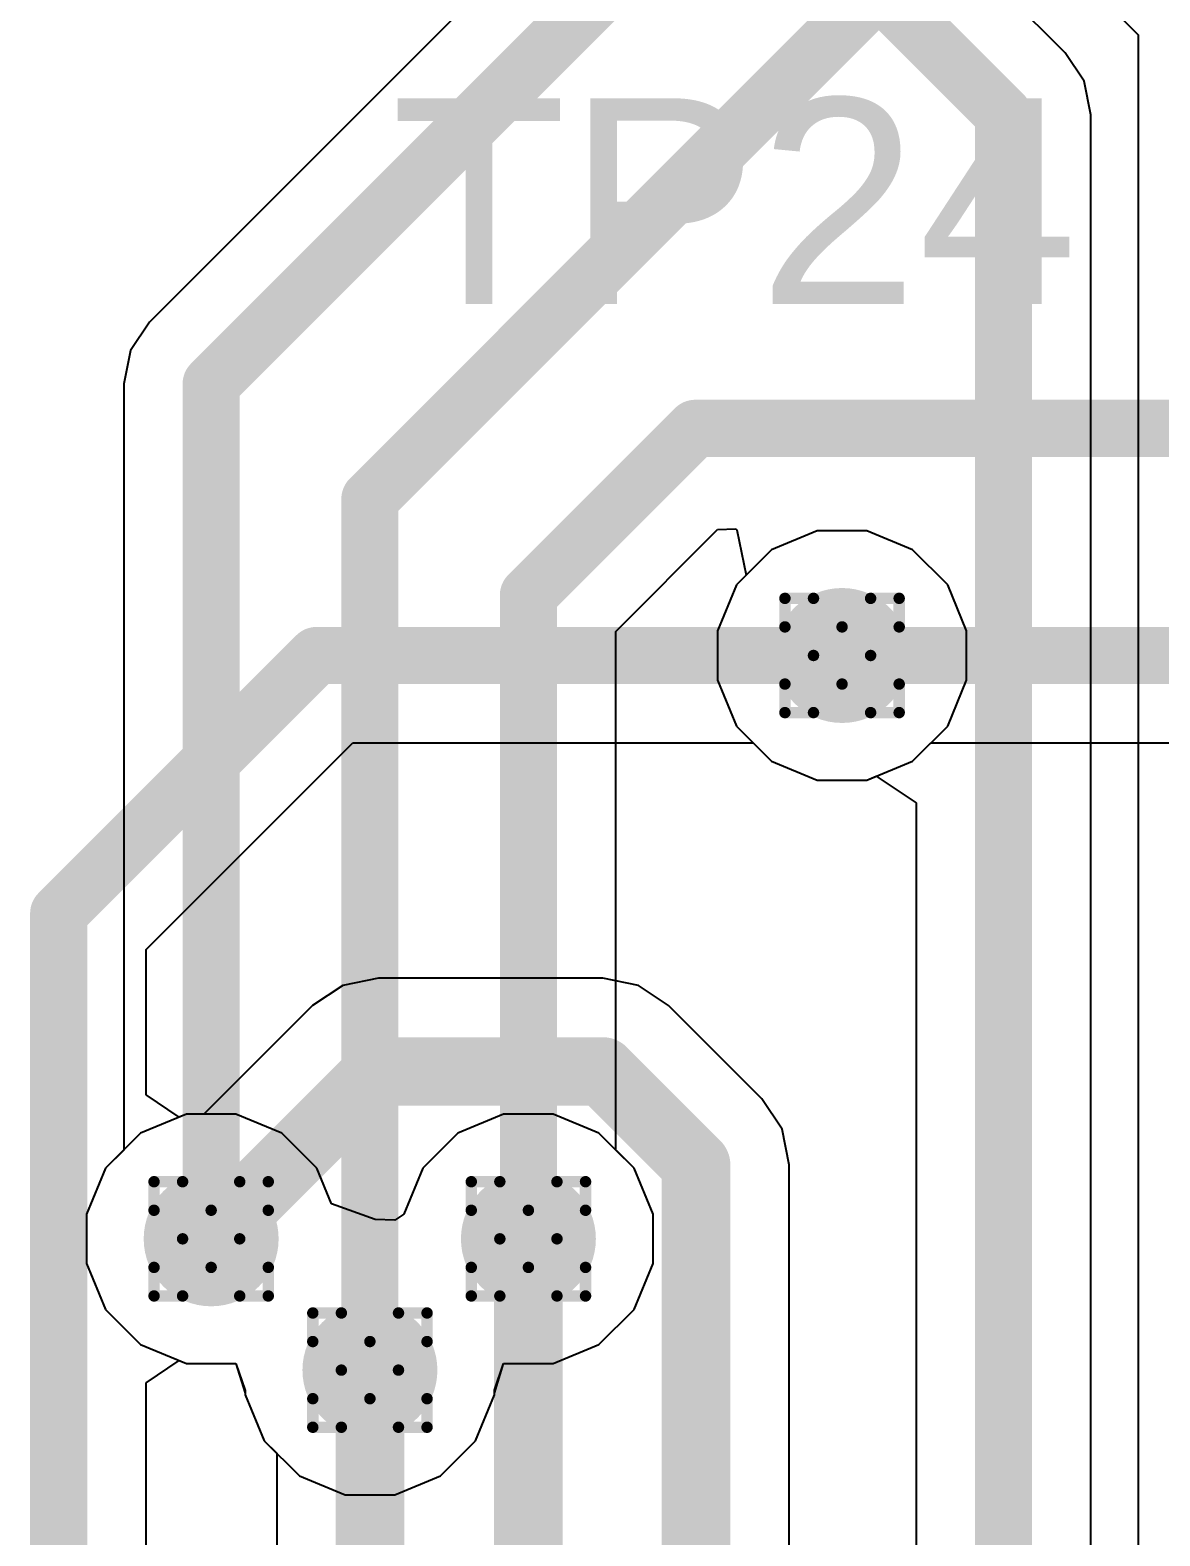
# Model space of a CAD drawing. Header units: inches. Extents: x -11 to 5379, y 0 to 5429.
# Drawn here: x 118.8 to 123.83, y 48.65 to 55.34 of the extents above; entities that cross this region are included whole.
import ezdxf

# ---------------------------------------------------------------- set-up
doc = ezdxf.new("R2010")
doc.units = ezdxf.units.IN
for name, color, linetype in [('Bottom Layer', 5, 'Continuous'), ('Drill Drawing', 1, 'Continuous'), ('GND', 16, 'Continuous'), ('PWR', 76, 'Continuous'), ('Top Layer', 1, 'Continuous'), ('Top Overlay', 2, 'Continuous'), ('Via Holes', 16, 'Continuous')]:
    doc.layers.add(name, color=color, linetype=linetype)
doc.styles.add('Arial', font='', dxfattribs={"height": 0.2})
doc.styles.get('Arial').set_extended_font_data('Arial')

msp = doc.modelspace()

# ---------------------------------------------------------------- hatches: boundary and pattern name
at = {"layer": 'Bottom Layer'}
h = msp.add_hatch(color=5, dxfattribs=at)
edge = h.paths.add_edge_path()
edge.add_arc((122.4138, 52.5638), 0.3, 0, 360)
h = msp.add_hatch(color=5, dxfattribs=at)
edge = h.paths.add_edge_path()
edge.add_arc((119.6086, 49.9701), 0.3, 0, 360)
h = msp.add_hatch(color=5, dxfattribs=at)
edge = h.paths.add_edge_path()
edge.add_arc((121.0192, 49.9701), 0.3, 0, 360)
h = msp.add_hatch(color=5, dxfattribs=at)
edge = h.paths.add_edge_path()
edge.add_arc((120.3145, 49.3864), 0.3, 0, 360)
at = {"layer": 'GND'}
h = msp.add_hatch(color=16, dxfattribs=at)
edge = h.paths.add_edge_path()
edge.add_arc((122.4138, 52.5638), 0.3, 0, 360)
h = msp.add_hatch(color=16, dxfattribs=at)
edge = h.paths.add_edge_path()
edge.add_arc((119.6086, 49.9701), 0.3, 0, 360)
h = msp.add_hatch(color=16, dxfattribs=at)
edge = h.paths.add_edge_path()
edge.add_arc((121.0192, 49.9701), 0.3, 0, 360)
h = msp.add_hatch(color=16, dxfattribs=at)
edge = h.paths.add_edge_path()
edge.add_arc((120.3145, 49.3864), 0.3, 0, 360)
at = {"layer": 'PWR'}
h = msp.add_hatch(color=76, dxfattribs=at)
edge = h.paths.add_edge_path()
edge.add_arc((122.4138, 52.5638), 0.3, 0, 360)
h = msp.add_hatch(color=76, dxfattribs=at)
edge = h.paths.add_edge_path()
edge.add_arc((119.6086, 49.9701), 0.3, 0, 360)
h = msp.add_hatch(color=76, dxfattribs=at)
edge = h.paths.add_edge_path()
edge.add_arc((121.0192, 49.9701), 0.3, 0, 360)
h = msp.add_hatch(color=76, dxfattribs=at)
edge = h.paths.add_edge_path()
edge.add_arc((120.3145, 49.3864), 0.3, 0, 360)
at = {"layer": 'Top Layer'}
h = msp.add_hatch(color=1, dxfattribs=at)
edge = h.paths.add_edge_path()
edge.add_arc((122.4138, 52.5638), 0.3, 0, 360)
h = msp.add_hatch(color=1, dxfattribs=at)
edge = h.paths.add_edge_path()
edge.add_arc((119.6086, 49.9701), 0.3, 0, 360)
h = msp.add_hatch(color=1, dxfattribs=at)
edge = h.paths.add_edge_path()
edge.add_arc((121.0192, 49.9701), 0.3, 0, 360)
h = msp.add_hatch(color=1, dxfattribs=at)
edge = h.paths.add_edge_path()
edge.add_arc((120.3145, 49.3864), 0.3, 0, 360)
at = {"layer": 'Via Holes'}
h = msp.add_hatch(color=7, dxfattribs=at)
edge = h.paths.add_edge_path()
edge.add_arc((122.4138, 52.5638), 0.15, 0, 360)
h = msp.add_hatch(color=7, dxfattribs=at)
edge = h.paths.add_edge_path()
edge.add_arc((119.6086, 49.9701), 0.15, 0, 360)
h = msp.add_hatch(color=7, dxfattribs=at)
edge = h.paths.add_edge_path()
edge.add_arc((121.0192, 49.9701), 0.15, 0, 360)
h = msp.add_hatch(color=7, dxfattribs=at)
edge = h.paths.add_edge_path()
edge.add_arc((120.3145, 49.3864), 0.15, 0, 360)

# ---------------------------------------------------------------- linework, layer by layer
at = {"layer": 'Bottom Layer'}
for p, q in [((119.6162, 59.4379), (123.7303, 55.3238)), ((123.4064, 55.2427), (119.445, 59.2041)), ((123.7303, 55.3238), (123.7303, 41.5909)), ((123.4906, 55.1167), (123.4064, 55.2427)), ((123.5202, 54.968), (123.4906, 55.1167)), ((123.5202, 34.8975), (123.5202, 54.968)), ((119.3191, 51.2564), (120.238, 52.1753)), ((120.238, 52.1753), (122.0188, 52.1753)), ((122.0188, 52.1753), (122.1, 52.0942)), ((122.1, 52.0942), (122.3036, 52.0098)), ((122.524, 52.0098), (122.5654, 52.027)), ((122.5654, 52.027), (122.7432, 51.9082)), ((122.3036, 52.0098), (122.524, 52.0098)), ((122.7432, 51.9082), (122.7432, 34.7366)), ((119.3191, 50.6098), (119.3191, 51.2564)), ((120.1941, 51.0971), (120.0597, 51.0072)), ((120.3527, 51.1286), (120.1941, 51.0971)), ((121.3494, 51.1286), (120.3527, 51.1286)), ((121.508, 51.0971), (121.3494, 51.1286)), ((121.6424, 51.0072), (121.508, 51.0971)), ((120.0597, 51.0072), (119.5766, 50.5241)), ((122.0577, 50.5919), (121.6424, 51.0072)), ((119.4669, 50.5111), (119.3191, 50.6098)), ((122.1475, 50.4575), (122.0577, 50.5919)), ((119.4984, 50.5241), (119.4669, 50.5111)), ((119.5766, 50.5241), (119.4984, 50.5241)), ((122.1791, 50.2989), (122.1475, 50.4575)), ((122.1791, 34.4082), (122.1791, 50.2989)), ((119.3191, 49.3304), (119.4669, 49.4292)), ((119.4669, 49.4292), (119.4984, 49.4161)), ((119.4984, 49.4161), (119.7188, 49.4161)), ((119.7188, 49.4161), (119.7605, 49.2838)), ((119.3191, 30.0059), (119.3191, 49.3304)), ((119.7605, 49.2838), (119.7605, 49.2762)), ((119.7605, 49.2762), (119.8449, 49.0725)), ((119.8449, 49.0725), (119.9001, 49.0172)), ((119.9001, 49.0172), (119.9001, 33.5265))]:
    msp.add_line(p, q, dxfattribs=at)
for points in [[(119.0499, 59.0498, 0.254, 0.254, 0), (123.1317, 54.968, 0.254, 0.254, 0)], [(123.1317, 34.7366, 0.254, 0.254, 0), (123.1317, 54.968, 0.254, 0.254, 0)], [(118.9306, 51.4173, 0.254, 0.254, 0), (120.0771, 52.5638, 0.254, 0.254, 0)], [(120.0771, 52.5638, 0.254, 0.254, 0), (122.4138, 52.5638, 0.254, 0.254, 0)], [(118.9306, 29.845, 0.254, 0.254, 0), (118.9306, 51.4173, 0.254, 0.254, 0)], [(119.6086, 49.9701, 0.3048, 0.3048, 0), (120.3527, 50.7142, 0.3048, 0.3048, 0)], [(120.3527, 50.7142, 0.3048, 0.3048, 0), (121.3494, 50.7142, 0.3048, 0.3048, 0)], [(121.3494, 50.7142, 0.3048, 0.3048, 0), (121.7647, 50.2989, 0.3048, 0.3048, 0)], [(121.7647, 34.2365, 0.3048, 0.3048, 0), (121.7647, 50.2989, 0.3048, 0.3048, 0)], [(121.0192, 33.9312, 0.3048, 0.3048, 0), (121.0192, 49.9701, 0.3048, 0.3048, 0)], [(120.3145, 33.5265, 0.3048, 0.3048, 0), (120.3145, 49.3864, 0.3048, 0.3048, 0)]]:
    msp.add_lwpolyline(points, format="xyseb", dxfattribs=at)
for points in [[(123.0682, 54.968, 0.127, 0.127, 1), (123.1952, 54.968, 0.127, 0.127, 1)], [(123.0682, 54.968, 0.127, 0.127, 1), (123.1952, 54.968, 0.127, 0.127, 1)], [(120.0136, 52.5638, 0.127, 0.127, 1), (120.1406, 52.5638, 0.127, 0.127, 1)], [(120.0136, 52.5638, 0.127, 0.127, 1), (120.1406, 52.5638, 0.127, 0.127, 1)], [(122.3503, 52.5638, 0.127, 0.127, 1), (122.4773, 52.5638, 0.127, 0.127, 1)], [(118.8671, 51.4173, 0.127, 0.127, 1), (118.9941, 51.4173, 0.127, 0.127, 1)], [(118.8671, 51.4173, 0.127, 0.127, 1), (118.9941, 51.4173, 0.127, 0.127, 1)], [(120.2765, 50.7142, 0.1524, 0.1524, 1), (120.4289, 50.7142, 0.1524, 0.1524, 1)], [(120.2765, 50.7142, 0.1524, 0.1524, 1), (120.4289, 50.7142, 0.1524, 0.1524, 1)], [(121.2732, 50.7142, 0.1524, 0.1524, 1), (121.4256, 50.7142, 0.1524, 0.1524, 1)], [(121.2732, 50.7142, 0.1524, 0.1524, 1), (121.4256, 50.7142, 0.1524, 0.1524, 1)], [(121.6885, 50.2989, 0.1524, 0.1524, 1), (121.8409, 50.2989, 0.1524, 0.1524, 1)], [(121.6885, 50.2989, 0.1524, 0.1524, 1), (121.8409, 50.2989, 0.1524, 0.1524, 1)], [(119.5324, 49.9701, 0.1524, 0.1524, 1), (119.6848, 49.9701, 0.1524, 0.1524, 1)], [(120.943, 49.9701, 0.1524, 0.1524, 1), (121.0954, 49.9701, 0.1524, 0.1524, 1)], [(120.2383, 49.3864, 0.1524, 0.1524, 1), (120.3907, 49.3864, 0.1524, 0.1524, 1)]]:
    msp.add_lwpolyline(points, format="xyseb", close=True, dxfattribs=at)
at = {"layer": 'Drill Drawing'}
for points in [[(122.1598, 52.6908, 0.0508, 0.0508, 0), (122.1598, 52.8178, 0.0508, 0.0508, 0)], [(122.1598, 52.8178, 0.0508, 0.0508, 0), (122.2868, 52.8178, 0.0508, 0.0508, 0)], [(122.2868, 52.8178, 0.0508, 0.0508, 0), (122.4138, 52.6908, 0.0508, 0.0508, 0)], [(122.4138, 52.6908, 0.0508, 0.0508, 0), (122.5408, 52.8178, 0.0508, 0.0508, 0)], [(122.5408, 52.8178, 0.0508, 0.0508, 0), (122.6678, 52.8178, 0.0508, 0.0508, 0)], [(122.6678, 52.6908, 0.0508, 0.0508, 0), (122.6678, 52.8178, 0.0508, 0.0508, 0)], [(122.1598, 52.6908, 0.0508, 0.0508, 0), (122.2868, 52.5638, 0.0508, 0.0508, 0)], [(122.5408, 52.5638, 0.0508, 0.0508, 0), (122.6678, 52.6908, 0.0508, 0.0508, 0)], [(122.1598, 52.4368, 0.0508, 0.0508, 0), (122.2868, 52.5638, 0.0508, 0.0508, 0)], [(122.5408, 52.5638, 0.0508, 0.0508, 0), (122.6678, 52.4368, 0.0508, 0.0508, 0)], [(122.1598, 52.3098, 0.0508, 0.0508, 0), (122.1598, 52.4368, 0.0508, 0.0508, 0)], [(122.2868, 52.3098, 0.0508, 0.0508, 0), (122.4138, 52.4368, 0.0508, 0.0508, 0)], [(122.4138, 52.4368, 0.0508, 0.0508, 0), (122.5408, 52.3098, 0.0508, 0.0508, 0)], [(122.6678, 52.3098, 0.0508, 0.0508, 0), (122.6678, 52.4368, 0.0508, 0.0508, 0)], [(122.1598, 52.3098, 0.0508, 0.0508, 0), (122.2868, 52.3098, 0.0508, 0.0508, 0)], [(122.5408, 52.3098, 0.0508, 0.0508, 0), (122.6678, 52.3098, 0.0508, 0.0508, 0)], [(119.3546, 50.0971, 0.0508, 0.0508, 0), (119.3546, 50.2241, 0.0508, 0.0508, 0)], [(119.3546, 50.2241, 0.0508, 0.0508, 0), (119.4816, 50.2241, 0.0508, 0.0508, 0)], [(119.4816, 50.2241, 0.0508, 0.0508, 0), (119.6086, 50.0971, 0.0508, 0.0508, 0)], [(119.6086, 50.0971, 0.0508, 0.0508, 0), (119.7356, 50.2241, 0.0508, 0.0508, 0)], [(119.7356, 50.2241, 0.0508, 0.0508, 0), (119.8626, 50.2241, 0.0508, 0.0508, 0)], [(119.8626, 50.0971, 0.0508, 0.0508, 0), (119.8626, 50.2241, 0.0508, 0.0508, 0)], [(120.7652, 50.0971, 0.0508, 0.0508, 0), (120.7652, 50.2241, 0.0508, 0.0508, 0)], [(120.7652, 50.2241, 0.0508, 0.0508, 0), (120.8922, 50.2241, 0.0508, 0.0508, 0)], [(120.8922, 50.2241, 0.0508, 0.0508, 0), (121.0192, 50.0971, 0.0508, 0.0508, 0)], [(121.0192, 50.0971, 0.0508, 0.0508, 0), (121.1462, 50.2241, 0.0508, 0.0508, 0)], [(121.1462, 50.2241, 0.0508, 0.0508, 0), (121.2732, 50.2241, 0.0508, 0.0508, 0)], [(121.2732, 50.0971, 0.0508, 0.0508, 0), (121.2732, 50.2241, 0.0508, 0.0508, 0)], [(119.3546, 50.0971, 0.0508, 0.0508, 0), (119.4816, 49.9701, 0.0508, 0.0508, 0)], [(119.7356, 49.9701, 0.0508, 0.0508, 0), (119.8626, 50.0971, 0.0508, 0.0508, 0)], [(120.7652, 50.0971, 0.0508, 0.0508, 0), (120.8922, 49.9701, 0.0508, 0.0508, 0)], [(121.1462, 49.9701, 0.0508, 0.0508, 0), (121.2732, 50.0971, 0.0508, 0.0508, 0)], [(119.3546, 49.8431, 0.0508, 0.0508, 0), (119.4816, 49.9701, 0.0508, 0.0508, 0)], [(119.7356, 49.9701, 0.0508, 0.0508, 0), (119.8626, 49.8431, 0.0508, 0.0508, 0)], [(120.7652, 49.8431, 0.0508, 0.0508, 0), (120.8922, 49.9701, 0.0508, 0.0508, 0)], [(121.1462, 49.9701, 0.0508, 0.0508, 0), (121.2732, 49.8431, 0.0508, 0.0508, 0)], [(119.3546, 49.7161, 0.0508, 0.0508, 0), (119.3546, 49.8431, 0.0508, 0.0508, 0)], [(119.4816, 49.7161, 0.0508, 0.0508, 0), (119.6086, 49.8431, 0.0508, 0.0508, 0)], [(119.6086, 49.8431, 0.0508, 0.0508, 0), (119.7356, 49.7161, 0.0508, 0.0508, 0)], [(119.8626, 49.7161, 0.0508, 0.0508, 0), (119.8626, 49.8431, 0.0508, 0.0508, 0)], [(120.7652, 49.7161, 0.0508, 0.0508, 0), (120.7652, 49.8431, 0.0508, 0.0508, 0)], [(120.8922, 49.7161, 0.0508, 0.0508, 0), (121.0192, 49.8431, 0.0508, 0.0508, 0)], [(121.0192, 49.8431, 0.0508, 0.0508, 0), (121.1462, 49.7161, 0.0508, 0.0508, 0)], [(121.2732, 49.7161, 0.0508, 0.0508, 0), (121.2732, 49.8431, 0.0508, 0.0508, 0)], [(119.3546, 49.7161, 0.0508, 0.0508, 0), (119.4816, 49.7161, 0.0508, 0.0508, 0)], [(119.7356, 49.7161, 0.0508, 0.0508, 0), (119.8626, 49.7161, 0.0508, 0.0508, 0)], [(120.7652, 49.7161, 0.0508, 0.0508, 0), (120.8922, 49.7161, 0.0508, 0.0508, 0)], [(121.1462, 49.7161, 0.0508, 0.0508, 0), (121.2732, 49.7161, 0.0508, 0.0508, 0)], [(120.0605, 49.5134, 0.0508, 0.0508, 0), (120.0605, 49.6404, 0.0508, 0.0508, 0)], [(120.0605, 49.6404, 0.0508, 0.0508, 0), (120.1875, 49.6404, 0.0508, 0.0508, 0)], [(120.1875, 49.6404, 0.0508, 0.0508, 0), (120.3145, 49.5134, 0.0508, 0.0508, 0)], [(120.3145, 49.5134, 0.0508, 0.0508, 0), (120.4415, 49.6404, 0.0508, 0.0508, 0)], [(120.4415, 49.6404, 0.0508, 0.0508, 0), (120.5685, 49.6404, 0.0508, 0.0508, 0)], [(120.5685, 49.5134, 0.0508, 0.0508, 0), (120.5685, 49.6404, 0.0508, 0.0508, 0)], [(120.0605, 49.5134, 0.0508, 0.0508, 0), (120.1875, 49.3864, 0.0508, 0.0508, 0)], [(120.4415, 49.3864, 0.0508, 0.0508, 0), (120.5685, 49.5134, 0.0508, 0.0508, 0)], [(120.0605, 49.2594, 0.0508, 0.0508, 0), (120.1875, 49.3864, 0.0508, 0.0508, 0)], [(120.4415, 49.3864, 0.0508, 0.0508, 0), (120.5685, 49.2594, 0.0508, 0.0508, 0)], [(120.0605, 49.1324, 0.0508, 0.0508, 0), (120.0605, 49.2594, 0.0508, 0.0508, 0)], [(120.1875, 49.1324, 0.0508, 0.0508, 0), (120.3145, 49.2594, 0.0508, 0.0508, 0)], [(120.3145, 49.2594, 0.0508, 0.0508, 0), (120.4415, 49.1324, 0.0508, 0.0508, 0)], [(120.5685, 49.1324, 0.0508, 0.0508, 0), (120.5685, 49.2594, 0.0508, 0.0508, 0)], [(120.0605, 49.1324, 0.0508, 0.0508, 0), (120.1875, 49.1324, 0.0508, 0.0508, 0)], [(120.4415, 49.1324, 0.0508, 0.0508, 0), (120.5685, 49.1324, 0.0508, 0.0508, 0)]]:
    msp.add_lwpolyline(points, format="xyseb", dxfattribs=at)
for points in [[(122.1471, 52.8178, 0.0254, 0.0254, 1), (122.1725, 52.8178, 0.0254, 0.0254, 1)], [(122.1471, 52.8178, 0.0254, 0.0254, 1), (122.1725, 52.8178, 0.0254, 0.0254, 1)], [(122.2741, 52.8178, 0.0254, 0.0254, 1), (122.2995, 52.8178, 0.0254, 0.0254, 1)], [(122.2741, 52.8178, 0.0254, 0.0254, 1), (122.2995, 52.8178, 0.0254, 0.0254, 1)], [(122.5281, 52.8178, 0.0254, 0.0254, 1), (122.5535, 52.8178, 0.0254, 0.0254, 1)], [(122.5281, 52.8178, 0.0254, 0.0254, 1), (122.5535, 52.8178, 0.0254, 0.0254, 1)], [(122.6551, 52.8178, 0.0254, 0.0254, 1), (122.6805, 52.8178, 0.0254, 0.0254, 1)], [(122.6551, 52.8178, 0.0254, 0.0254, 1), (122.6805, 52.8178, 0.0254, 0.0254, 1)], [(122.1471, 52.6908, 0.0254, 0.0254, 1), (122.1725, 52.6908, 0.0254, 0.0254, 1)], [(122.1471, 52.6908, 0.0254, 0.0254, 1), (122.1725, 52.6908, 0.0254, 0.0254, 1)], [(122.4011, 52.6908, 0.0254, 0.0254, 1), (122.4265, 52.6908, 0.0254, 0.0254, 1)], [(122.4011, 52.6908, 0.0254, 0.0254, 1), (122.4265, 52.6908, 0.0254, 0.0254, 1)], [(122.6551, 52.6908, 0.0254, 0.0254, 1), (122.6805, 52.6908, 0.0254, 0.0254, 1)], [(122.6551, 52.6908, 0.0254, 0.0254, 1), (122.6805, 52.6908, 0.0254, 0.0254, 1)], [(122.2741, 52.5638, 0.0254, 0.0254, 1), (122.2995, 52.5638, 0.0254, 0.0254, 1)], [(122.2741, 52.5638, 0.0254, 0.0254, 1), (122.2995, 52.5638, 0.0254, 0.0254, 1)], [(122.5281, 52.5638, 0.0254, 0.0254, 1), (122.5535, 52.5638, 0.0254, 0.0254, 1)], [(122.5281, 52.5638, 0.0254, 0.0254, 1), (122.5535, 52.5638, 0.0254, 0.0254, 1)], [(122.1471, 52.4368, 0.0254, 0.0254, 1), (122.1725, 52.4368, 0.0254, 0.0254, 1)], [(122.1471, 52.4368, 0.0254, 0.0254, 1), (122.1725, 52.4368, 0.0254, 0.0254, 1)], [(122.4011, 52.4368, 0.0254, 0.0254, 1), (122.4265, 52.4368, 0.0254, 0.0254, 1)], [(122.4011, 52.4368, 0.0254, 0.0254, 1), (122.4265, 52.4368, 0.0254, 0.0254, 1)], [(122.6551, 52.4368, 0.0254, 0.0254, 1), (122.6805, 52.4368, 0.0254, 0.0254, 1)], [(122.6551, 52.4368, 0.0254, 0.0254, 1), (122.6805, 52.4368, 0.0254, 0.0254, 1)], [(122.1471, 52.3098, 0.0254, 0.0254, 1), (122.1725, 52.3098, 0.0254, 0.0254, 1)], [(122.1471, 52.3098, 0.0254, 0.0254, 1), (122.1725, 52.3098, 0.0254, 0.0254, 1)], [(122.2741, 52.3098, 0.0254, 0.0254, 1), (122.2995, 52.3098, 0.0254, 0.0254, 1)], [(122.2741, 52.3098, 0.0254, 0.0254, 1), (122.2995, 52.3098, 0.0254, 0.0254, 1)], [(122.5281, 52.3098, 0.0254, 0.0254, 1), (122.5535, 52.3098, 0.0254, 0.0254, 1)], [(122.5281, 52.3098, 0.0254, 0.0254, 1), (122.5535, 52.3098, 0.0254, 0.0254, 1)], [(122.6551, 52.3098, 0.0254, 0.0254, 1), (122.6805, 52.3098, 0.0254, 0.0254, 1)], [(122.6551, 52.3098, 0.0254, 0.0254, 1), (122.6805, 52.3098, 0.0254, 0.0254, 1)], [(119.3419, 50.2241, 0.0254, 0.0254, 1), (119.3673, 50.2241, 0.0254, 0.0254, 1)], [(119.3419, 50.2241, 0.0254, 0.0254, 1), (119.3673, 50.2241, 0.0254, 0.0254, 1)], [(119.4689, 50.2241, 0.0254, 0.0254, 1), (119.4943, 50.2241, 0.0254, 0.0254, 1)], [(119.4689, 50.2241, 0.0254, 0.0254, 1), (119.4943, 50.2241, 0.0254, 0.0254, 1)], [(119.7229, 50.2241, 0.0254, 0.0254, 1), (119.7483, 50.2241, 0.0254, 0.0254, 1)], [(119.7229, 50.2241, 0.0254, 0.0254, 1), (119.7483, 50.2241, 0.0254, 0.0254, 1)], [(119.8499, 50.2241, 0.0254, 0.0254, 1), (119.8753, 50.2241, 0.0254, 0.0254, 1)], [(119.8499, 50.2241, 0.0254, 0.0254, 1), (119.8753, 50.2241, 0.0254, 0.0254, 1)], [(120.7525, 50.2241, 0.0254, 0.0254, 1), (120.7779, 50.2241, 0.0254, 0.0254, 1)], [(120.7525, 50.2241, 0.0254, 0.0254, 1), (120.7779, 50.2241, 0.0254, 0.0254, 1)], [(120.8795, 50.2241, 0.0254, 0.0254, 1), (120.9049, 50.2241, 0.0254, 0.0254, 1)], [(120.8795, 50.2241, 0.0254, 0.0254, 1), (120.9049, 50.2241, 0.0254, 0.0254, 1)], [(121.1335, 50.2241, 0.0254, 0.0254, 1), (121.1589, 50.2241, 0.0254, 0.0254, 1)], [(121.1335, 50.2241, 0.0254, 0.0254, 1), (121.1589, 50.2241, 0.0254, 0.0254, 1)], [(121.2605, 50.2241, 0.0254, 0.0254, 1), (121.2859, 50.2241, 0.0254, 0.0254, 1)], [(121.2605, 50.2241, 0.0254, 0.0254, 1), (121.2859, 50.2241, 0.0254, 0.0254, 1)], [(119.3419, 50.0971, 0.0254, 0.0254, 1), (119.3673, 50.0971, 0.0254, 0.0254, 1)], [(119.3419, 50.0971, 0.0254, 0.0254, 1), (119.3673, 50.0971, 0.0254, 0.0254, 1)], [(119.5959, 50.0971, 0.0254, 0.0254, 1), (119.6213, 50.0971, 0.0254, 0.0254, 1)], [(119.5959, 50.0971, 0.0254, 0.0254, 1), (119.6213, 50.0971, 0.0254, 0.0254, 1)], [(119.8499, 50.0971, 0.0254, 0.0254, 1), (119.8753, 50.0971, 0.0254, 0.0254, 1)], [(119.8499, 50.0971, 0.0254, 0.0254, 1), (119.8753, 50.0971, 0.0254, 0.0254, 1)], [(120.7525, 50.0971, 0.0254, 0.0254, 1), (120.7779, 50.0971, 0.0254, 0.0254, 1)], [(120.7525, 50.0971, 0.0254, 0.0254, 1), (120.7779, 50.0971, 0.0254, 0.0254, 1)], [(121.0065, 50.0971, 0.0254, 0.0254, 1), (121.0319, 50.0971, 0.0254, 0.0254, 1)], [(121.0065, 50.0971, 0.0254, 0.0254, 1), (121.0319, 50.0971, 0.0254, 0.0254, 1)], [(121.2605, 50.0971, 0.0254, 0.0254, 1), (121.2859, 50.0971, 0.0254, 0.0254, 1)], [(121.2605, 50.0971, 0.0254, 0.0254, 1), (121.2859, 50.0971, 0.0254, 0.0254, 1)], [(119.4689, 49.9701, 0.0254, 0.0254, 1), (119.4943, 49.9701, 0.0254, 0.0254, 1)], [(119.4689, 49.9701, 0.0254, 0.0254, 1), (119.4943, 49.9701, 0.0254, 0.0254, 1)], [(119.7229, 49.9701, 0.0254, 0.0254, 1), (119.7483, 49.9701, 0.0254, 0.0254, 1)], [(119.7229, 49.9701, 0.0254, 0.0254, 1), (119.7483, 49.9701, 0.0254, 0.0254, 1)], [(120.8795, 49.9701, 0.0254, 0.0254, 1), (120.9049, 49.9701, 0.0254, 0.0254, 1)], [(120.8795, 49.9701, 0.0254, 0.0254, 1), (120.9049, 49.9701, 0.0254, 0.0254, 1)], [(121.1335, 49.9701, 0.0254, 0.0254, 1), (121.1589, 49.9701, 0.0254, 0.0254, 1)], [(121.1335, 49.9701, 0.0254, 0.0254, 1), (121.1589, 49.9701, 0.0254, 0.0254, 1)], [(119.3419, 49.8431, 0.0254, 0.0254, 1), (119.3673, 49.8431, 0.0254, 0.0254, 1)], [(119.3419, 49.8431, 0.0254, 0.0254, 1), (119.3673, 49.8431, 0.0254, 0.0254, 1)], [(119.5959, 49.8431, 0.0254, 0.0254, 1), (119.6213, 49.8431, 0.0254, 0.0254, 1)], [(119.5959, 49.8431, 0.0254, 0.0254, 1), (119.6213, 49.8431, 0.0254, 0.0254, 1)], [(119.8499, 49.8431, 0.0254, 0.0254, 1), (119.8753, 49.8431, 0.0254, 0.0254, 1)], [(119.8499, 49.8431, 0.0254, 0.0254, 1), (119.8753, 49.8431, 0.0254, 0.0254, 1)], [(120.7525, 49.8431, 0.0254, 0.0254, 1), (120.7779, 49.8431, 0.0254, 0.0254, 1)], [(120.7525, 49.8431, 0.0254, 0.0254, 1), (120.7779, 49.8431, 0.0254, 0.0254, 1)], [(121.0065, 49.8431, 0.0254, 0.0254, 1), (121.0319, 49.8431, 0.0254, 0.0254, 1)], [(121.0065, 49.8431, 0.0254, 0.0254, 1), (121.0319, 49.8431, 0.0254, 0.0254, 1)], [(121.2605, 49.8431, 0.0254, 0.0254, 1), (121.2859, 49.8431, 0.0254, 0.0254, 1)], [(121.2605, 49.8431, 0.0254, 0.0254, 1), (121.2859, 49.8431, 0.0254, 0.0254, 1)], [(119.3419, 49.7161, 0.0254, 0.0254, 1), (119.3673, 49.7161, 0.0254, 0.0254, 1)], [(119.3419, 49.7161, 0.0254, 0.0254, 1), (119.3673, 49.7161, 0.0254, 0.0254, 1)], [(119.4689, 49.7161, 0.0254, 0.0254, 1), (119.4943, 49.7161, 0.0254, 0.0254, 1)], [(119.4689, 49.7161, 0.0254, 0.0254, 1), (119.4943, 49.7161, 0.0254, 0.0254, 1)], [(119.7229, 49.7161, 0.0254, 0.0254, 1), (119.7483, 49.7161, 0.0254, 0.0254, 1)], [(119.7229, 49.7161, 0.0254, 0.0254, 1), (119.7483, 49.7161, 0.0254, 0.0254, 1)], [(119.8499, 49.7161, 0.0254, 0.0254, 1), (119.8753, 49.7161, 0.0254, 0.0254, 1)], [(119.8499, 49.7161, 0.0254, 0.0254, 1), (119.8753, 49.7161, 0.0254, 0.0254, 1)], [(120.7525, 49.7161, 0.0254, 0.0254, 1), (120.7779, 49.7161, 0.0254, 0.0254, 1)], [(120.7525, 49.7161, 0.0254, 0.0254, 1), (120.7779, 49.7161, 0.0254, 0.0254, 1)], [(120.8795, 49.7161, 0.0254, 0.0254, 1), (120.9049, 49.7161, 0.0254, 0.0254, 1)], [(120.8795, 49.7161, 0.0254, 0.0254, 1), (120.9049, 49.7161, 0.0254, 0.0254, 1)], [(121.1335, 49.7161, 0.0254, 0.0254, 1), (121.1589, 49.7161, 0.0254, 0.0254, 1)], [(121.1335, 49.7161, 0.0254, 0.0254, 1), (121.1589, 49.7161, 0.0254, 0.0254, 1)], [(121.2605, 49.7161, 0.0254, 0.0254, 1), (121.2859, 49.7161, 0.0254, 0.0254, 1)], [(121.2605, 49.7161, 0.0254, 0.0254, 1), (121.2859, 49.7161, 0.0254, 0.0254, 1)], [(120.0478, 49.6404, 0.0254, 0.0254, 1), (120.0732, 49.6404, 0.0254, 0.0254, 1)], [(120.0478, 49.6404, 0.0254, 0.0254, 1), (120.0732, 49.6404, 0.0254, 0.0254, 1)], [(120.1748, 49.6404, 0.0254, 0.0254, 1), (120.2002, 49.6404, 0.0254, 0.0254, 1)], [(120.1748, 49.6404, 0.0254, 0.0254, 1), (120.2002, 49.6404, 0.0254, 0.0254, 1)], [(120.4288, 49.6404, 0.0254, 0.0254, 1), (120.4542, 49.6404, 0.0254, 0.0254, 1)], [(120.4288, 49.6404, 0.0254, 0.0254, 1), (120.4542, 49.6404, 0.0254, 0.0254, 1)], [(120.5558, 49.6404, 0.0254, 0.0254, 1), (120.5812, 49.6404, 0.0254, 0.0254, 1)], [(120.5558, 49.6404, 0.0254, 0.0254, 1), (120.5812, 49.6404, 0.0254, 0.0254, 1)], [(120.0478, 49.5134, 0.0254, 0.0254, 1), (120.0732, 49.5134, 0.0254, 0.0254, 1)], [(120.0478, 49.5134, 0.0254, 0.0254, 1), (120.0732, 49.5134, 0.0254, 0.0254, 1)], [(120.3018, 49.5134, 0.0254, 0.0254, 1), (120.3272, 49.5134, 0.0254, 0.0254, 1)], [(120.3018, 49.5134, 0.0254, 0.0254, 1), (120.3272, 49.5134, 0.0254, 0.0254, 1)], [(120.5558, 49.5134, 0.0254, 0.0254, 1), (120.5812, 49.5134, 0.0254, 0.0254, 1)], [(120.5558, 49.5134, 0.0254, 0.0254, 1), (120.5812, 49.5134, 0.0254, 0.0254, 1)], [(120.1748, 49.3864, 0.0254, 0.0254, 1), (120.2002, 49.3864, 0.0254, 0.0254, 1)], [(120.1748, 49.3864, 0.0254, 0.0254, 1), (120.2002, 49.3864, 0.0254, 0.0254, 1)], [(120.4288, 49.3864, 0.0254, 0.0254, 1), (120.4542, 49.3864, 0.0254, 0.0254, 1)], [(120.4288, 49.3864, 0.0254, 0.0254, 1), (120.4542, 49.3864, 0.0254, 0.0254, 1)], [(120.0478, 49.2594, 0.0254, 0.0254, 1), (120.0732, 49.2594, 0.0254, 0.0254, 1)], [(120.0478, 49.2594, 0.0254, 0.0254, 1), (120.0732, 49.2594, 0.0254, 0.0254, 1)], [(120.3018, 49.2594, 0.0254, 0.0254, 1), (120.3272, 49.2594, 0.0254, 0.0254, 1)], [(120.3018, 49.2594, 0.0254, 0.0254, 1), (120.3272, 49.2594, 0.0254, 0.0254, 1)], [(120.5558, 49.2594, 0.0254, 0.0254, 1), (120.5812, 49.2594, 0.0254, 0.0254, 1)], [(120.5558, 49.2594, 0.0254, 0.0254, 1), (120.5812, 49.2594, 0.0254, 0.0254, 1)], [(120.0478, 49.1324, 0.0254, 0.0254, 1), (120.0732, 49.1324, 0.0254, 0.0254, 1)], [(120.0478, 49.1324, 0.0254, 0.0254, 1), (120.0732, 49.1324, 0.0254, 0.0254, 1)], [(120.1748, 49.1324, 0.0254, 0.0254, 1), (120.2002, 49.1324, 0.0254, 0.0254, 1)], [(120.1748, 49.1324, 0.0254, 0.0254, 1), (120.2002, 49.1324, 0.0254, 0.0254, 1)], [(120.4288, 49.1324, 0.0254, 0.0254, 1), (120.4542, 49.1324, 0.0254, 0.0254, 1)], [(120.4288, 49.1324, 0.0254, 0.0254, 1), (120.4542, 49.1324, 0.0254, 0.0254, 1)], [(120.5558, 49.1324, 0.0254, 0.0254, 1), (120.5812, 49.1324, 0.0254, 0.0254, 1)], [(120.5558, 49.1324, 0.0254, 0.0254, 1), (120.5812, 49.1324, 0.0254, 0.0254, 1)]]:
    msp.add_lwpolyline(points, format="xyseb", close=True, dxfattribs=at)
at = {"layer": 'GND'}
for p, q in [((122.3036, 53.1178), (122.1, 53.0335)), ((122.524, 53.1178), (122.3036, 53.1178)), ((122.7276, 53.0335), (122.524, 53.1178)), ((122.1, 53.0335), (121.9441, 52.8776)), ((122.8835, 52.8776), (122.7276, 53.0335)), ((121.9441, 52.8776), (121.8598, 52.674)), ((122.9678, 52.674), (122.8835, 52.8776)), ((121.8598, 52.674), (121.8598, 52.4536)), ((122.9678, 52.4536), (122.9678, 52.674)), ((121.8598, 52.4536), (121.9441, 52.25)), ((122.8835, 52.25), (122.9678, 52.4536)), ((121.9441, 52.25), (122.1, 52.0942)), ((122.7276, 52.0942), (122.8835, 52.25)), ((122.1, 52.0942), (122.3036, 52.0098)), ((122.524, 52.0098), (122.7276, 52.0942)), ((122.3036, 52.0098), (122.524, 52.0098)), ((119.4984, 50.5241), (119.2948, 50.4398)), ((119.7188, 50.5241), (119.4984, 50.5241)), ((119.9224, 50.4398), (119.7188, 50.5241)), ((120.909, 50.5241), (120.7054, 50.4398)), ((121.1294, 50.5241), (120.909, 50.5241)), ((121.333, 50.4398), (121.1294, 50.5241)), ((119.2948, 50.4398), (119.1389, 50.2839)), ((120.0783, 50.2839), (119.9224, 50.4398)), ((120.7054, 50.4398), (120.5495, 50.2839)), ((121.4888, 50.2839), (121.333, 50.4398)), ((119.1389, 50.2839), (119.0546, 50.0803)), ((120.1439, 50.1255), (120.0783, 50.2839)), ((120.5495, 50.2839), (120.4652, 50.0803)), ((121.5732, 50.0803), (121.4888, 50.2839)), ((119.0546, 50.0803), (119.0546, 49.8599)), ((120.3373, 50.0556), (120.1439, 50.1255)), ((120.4652, 50.0803), (120.4248, 50.0527)), ((121.5732, 49.8599), (121.5732, 50.0803)), ((120.4248, 50.0527), (120.3373, 50.0556)), ((119.0546, 49.8599), (119.1389, 49.6563)), ((121.4888, 49.6563), (121.5732, 49.8599)), ((119.1389, 49.6563), (119.2948, 49.5005)), ((121.333, 49.5005), (121.4888, 49.6563)), ((119.2948, 49.5005), (119.4984, 49.4161)), ((121.1294, 49.4161), (121.333, 49.5005)), ((119.4984, 49.4161), (119.7188, 49.4161)), ((119.7188, 49.4161), (119.7605, 49.2952)), ((120.8685, 49.297), (120.909, 49.4161)), ((120.909, 49.4161), (121.1294, 49.4161)), ((119.7605, 49.2952), (119.7605, 49.2762)), ((119.7605, 49.2762), (119.8449, 49.0725)), ((120.7842, 49.0725), (120.8685, 49.2762)), ((120.8685, 49.2762), (120.8685, 49.297)), ((119.8449, 49.0725), (120.0007, 48.9167)), ((120.6283, 48.9167), (120.7842, 49.0725)), ((120.0007, 48.9167), (120.2043, 48.8324)), ((120.4247, 48.8324), (120.6283, 48.9167)), ((120.2043, 48.8324), (120.4247, 48.8324))]:
    msp.add_line(p, q, dxfattribs=at)
at = {"layer": 'PWR'}
for p, q in [((122.3036, 53.1178), (122.1, 53.0335)), ((122.524, 53.1178), (122.3036, 53.1178)), ((122.7276, 53.0335), (122.524, 53.1178)), ((122.1, 53.0335), (121.9441, 52.8776)), ((122.8835, 52.8776), (122.7276, 53.0335)), ((121.9441, 52.8776), (121.8598, 52.674)), ((122.9678, 52.674), (122.8835, 52.8776)), ((121.8598, 52.674), (121.8598, 52.4536)), ((122.9678, 52.4536), (122.9678, 52.674)), ((121.8598, 52.4536), (121.9441, 52.25)), ((122.8835, 52.25), (122.9678, 52.4536)), ((121.9441, 52.25), (122.1, 52.0942)), ((122.7276, 52.0942), (122.8835, 52.25)), ((122.1, 52.0942), (122.3036, 52.0098)), ((122.524, 52.0098), (122.7276, 52.0942)), ((122.3036, 52.0098), (122.524, 52.0098)), ((119.4984, 50.5241), (119.2948, 50.4398)), ((119.7188, 50.5241), (119.4984, 50.5241)), ((119.9224, 50.4398), (119.7188, 50.5241)), ((120.909, 50.5241), (120.7054, 50.4398)), ((121.1294, 50.5241), (120.909, 50.5241)), ((121.333, 50.4398), (121.1294, 50.5241)), ((119.2948, 50.4398), (119.1389, 50.2839)), ((120.0783, 50.2839), (119.9224, 50.4398)), ((120.7054, 50.4398), (120.5495, 50.2839)), ((121.4888, 50.2839), (121.333, 50.4398)), ((119.1389, 50.2839), (119.0546, 50.0803)), ((120.1439, 50.1255), (120.0783, 50.2839)), ((120.5495, 50.2839), (120.4652, 50.0803)), ((121.5732, 50.0803), (121.4888, 50.2839)), ((119.0546, 50.0803), (119.0546, 49.8599)), ((120.3373, 50.0556), (120.1439, 50.1255)), ((120.4652, 50.0803), (120.4248, 50.0527)), ((121.5732, 49.8599), (121.5732, 50.0803)), ((120.4248, 50.0527), (120.3373, 50.0556)), ((119.0546, 49.8599), (119.1389, 49.6563)), ((121.4888, 49.6563), (121.5732, 49.8599)), ((119.1389, 49.6563), (119.2948, 49.5005)), ((121.333, 49.5005), (121.4888, 49.6563)), ((119.2948, 49.5005), (119.4984, 49.4161)), ((121.1294, 49.4161), (121.333, 49.5005)), ((119.4984, 49.4161), (119.7188, 49.4161)), ((119.7188, 49.4161), (119.7605, 49.2952)), ((120.8685, 49.297), (120.909, 49.4161)), ((120.909, 49.4161), (121.1294, 49.4161)), ((119.7605, 49.2952), (119.7605, 49.2762)), ((119.7605, 49.2762), (119.8449, 49.0725)), ((120.7842, 49.0725), (120.8685, 49.2762)), ((120.8685, 49.2762), (120.8685, 49.297)), ((119.8449, 49.0725), (120.0007, 48.9167)), ((120.6283, 48.9167), (120.7842, 49.0725)), ((120.0007, 48.9167), (120.2043, 48.8324)), ((120.4247, 48.8324), (120.6283, 48.9167)), ((120.2043, 48.8324), (120.4247, 48.8324))]:
    msp.add_line(p, q, dxfattribs=at)
at = {"layer": 'Top Layer'}
for p, q in [((122.1782, 56.8905), (119.3339, 54.0462)), ((119.3339, 54.0462), (119.2497, 53.9202)), ((119.2497, 53.9202), (119.2201, 53.7716)), ((119.2201, 53.7716), (119.2201, 50.3651)), ((121.4076, 52.671), (121.8604, 53.1238)), ((121.8604, 53.1238), (121.9416, 53.1265)), ((121.9416, 53.1265), (121.9452, 53.1231)), ((121.9452, 53.1231), (121.9878, 52.9213)), ((121.9878, 52.9213), (121.9441, 52.8776)), ((121.9441, 52.8776), (121.8598, 52.674)), ((121.4076, 50.3651), (121.4076, 52.671)), ((121.8598, 52.674), (121.8598, 52.4536)), ((121.8598, 52.4536), (121.9441, 52.25)), ((121.9441, 52.25), (122.1, 52.0942)), ((122.7276, 52.0942), (122.8088, 52.1753)), ((122.8088, 52.1753), (127.0996, 52.1753)), ((122.1, 52.0942), (122.3036, 52.0098)), ((122.524, 52.0098), (122.7276, 52.0942)), ((122.3036, 52.0098), (122.524, 52.0098)), ((119.2201, 50.3651), (119.1389, 50.2839)), ((121.4888, 50.2839), (121.4076, 50.3651)), ((119.1389, 50.2839), (119.0546, 50.0803)), ((121.5732, 50.0803), (121.4888, 50.2839)), ((119.0546, 50.0803), (119.0546, 49.8599)), ((121.5732, 49.8599), (121.5732, 50.0803)), ((119.0546, 49.8599), (119.1389, 49.6563)), ((121.4888, 49.6563), (121.5732, 49.8599)), ((119.1389, 49.6563), (119.2948, 49.5005)), ((121.333, 49.5005), (121.4888, 49.6563)), ((119.2948, 49.5005), (119.4984, 49.4161)), ((121.1294, 49.4161), (121.333, 49.5005)), ((119.4984, 49.4161), (119.7188, 49.4161)), ((119.7188, 49.4161), (119.7605, 49.2838)), ((120.8685, 49.2846), (120.909, 49.4161)), ((120.909, 49.4161), (121.1294, 49.4161)), ((119.7605, 49.2838), (119.7605, 49.2762)), ((119.7605, 49.2762), (119.8449, 49.0725)), ((120.7842, 49.0725), (120.8685, 49.2762)), ((120.8685, 49.2762), (120.8685, 49.2846)), ((119.8449, 49.0725), (120.0007, 48.9167)), ((120.6283, 48.9167), (120.7842, 49.0725)), ((120.0007, 48.9167), (120.2043, 48.8324)), ((120.4247, 48.8324), (120.6283, 48.9167)), ((120.2043, 48.8324), (120.4247, 48.8324))]:
    msp.add_line(p, q, dxfattribs=at)
for points in [[(119.6086, 53.7716, 0.254, 0.254, 0), (122.4528, 56.6158, 0.254, 0.254, 0)], [(120.3145, 53.2604, 0.254, 0.254, 0), (122.6539, 55.5998, 0.254, 0.254, 0)], [(119.6086, 49.9701, 0.254, 0.254, 0), (119.6086, 53.7716, 0.254, 0.254, 0)], [(121.0192, 52.832, 0.254, 0.254, 0), (121.761, 53.5738, 0.254, 0.254, 0)], [(121.761, 53.5738, 0.254, 0.254, 0), (128.8666, 53.5738, 0.254, 0.254, 0)], [(120.3145, 49.3864, 0.254, 0.254, 0), (120.3145, 53.2604, 0.254, 0.254, 0)], [(121.0192, 49.9701, 0.254, 0.254, 0), (121.0192, 52.832, 0.254, 0.254, 0)], [(122.4138, 52.5638, 0.254, 0.254, 0), (128.8666, 52.5638, 0.254, 0.254, 0)]]:
    msp.add_lwpolyline(points, format="xyseb", dxfattribs=at)
for points in [[(119.5451, 53.7716, 0.127, 0.127, 1), (119.6721, 53.7716, 0.127, 0.127, 1)], [(119.5451, 53.7716, 0.127, 0.127, 1), (119.6721, 53.7716, 0.127, 0.127, 1)], [(121.6975, 53.5738, 0.127, 0.127, 1), (121.8245, 53.5738, 0.127, 0.127, 1)], [(121.6975, 53.5738, 0.127, 0.127, 1), (121.8245, 53.5738, 0.127, 0.127, 1)], [(120.251, 53.2604, 0.127, 0.127, 1), (120.378, 53.2604, 0.127, 0.127, 1)], [(120.251, 53.2604, 0.127, 0.127, 1), (120.378, 53.2604, 0.127, 0.127, 1)], [(120.9557, 52.832, 0.127, 0.127, 1), (121.0827, 52.832, 0.127, 0.127, 1)], [(120.9557, 52.832, 0.127, 0.127, 1), (121.0827, 52.832, 0.127, 0.127, 1)], [(122.3503, 52.5638, 0.127, 0.127, 1), (122.4773, 52.5638, 0.127, 0.127, 1)], [(119.5451, 49.9701, 0.127, 0.127, 1), (119.6721, 49.9701, 0.127, 0.127, 1)], [(120.9557, 49.9701, 0.127, 0.127, 1), (121.0827, 49.9701, 0.127, 0.127, 1)], [(120.251, 49.3864, 0.127, 0.127, 1), (120.378, 49.3864, 0.127, 0.127, 1)]]:
    msp.add_lwpolyline(points, format="xyseb", close=True, dxfattribs=at)

# ---------------------------------------------------------------- texts
at = {"layer": 'Top Overlay', "style": 'Arial'}
msp.add_text('TP24', height=0.9144, dxfattribs=at).set_placement((120.4092, 54.1268))

doc.saveas('drawing.dxf')
